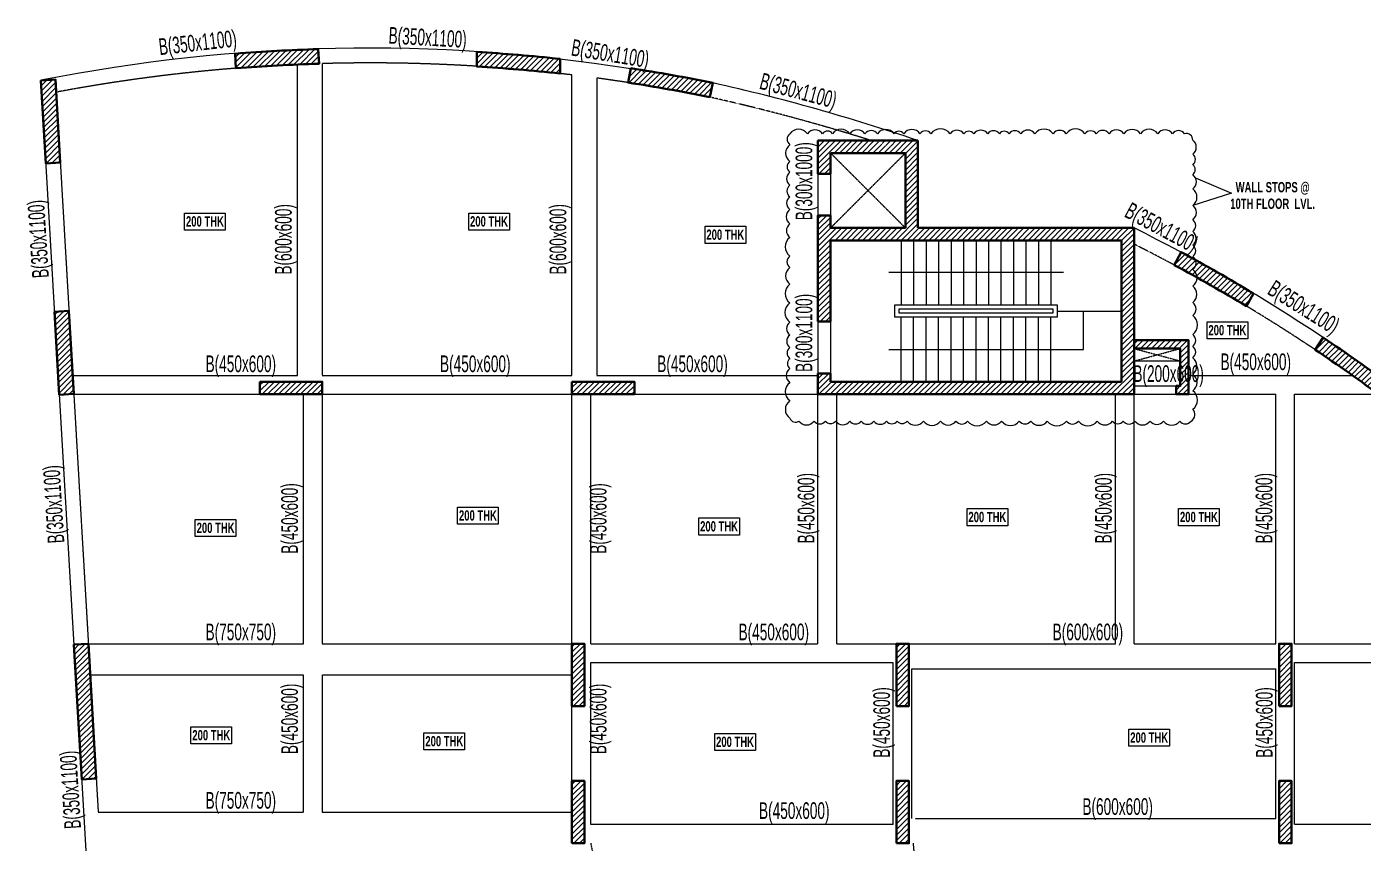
# Model space of a CAD drawing. Header units: millimetres. Extents: x 8 to 196387, y 9 to 58792.
# Drawn here: x 8 to 32142, y 39153 to 58792 of the extents above; entities that cross this region are included whole.
import ezdxf

# ---------------------------------------------------------------- set-up
doc = ezdxf.new("R2010")
doc.units = ezdxf.units.MM
doc.linetypes.add('HIDDEN', pattern=[0.375, 0.25, -0.125])
for name, color, linetype, lineweight in [('A-ANNO-DIMS', 8, 'Continuous', 15), ('A-DETL-MISC', 35, 'Continuous', 15), ('A-FLOR-IDEN', 11, 'Continuous', 9), ('A-HIDD-ABVE', 8, 'HIDDEN', 20), ('S-BEAM', 7, 'Continuous', 18), ('S-BEAM-IDEN', 2, 'Continuous', 9), ('S-COL HATCH', 9, 'Continuous', 0), ('S-COLS', 5, 'Continuous', 35)]:
    doc.layers.add(name, color=color, linetype=linetype, lineweight=lineweight)
doc.styles.add('Dim.s & Anno.(Misc.)', font='ARIALN.TTF')
doc.styles.add('Swis721 LtCn BT', font='swisscl.ttf', dxfattribs={"width": 0.9, "height": 233.355162})
doc.styles.add('Swis721 LtCn BT_B', font='', dxfattribs={"width": 0.9, "height": 246.918336})
doc.styles.get('Swis721 LtCn BT_B').set_extended_font_data('Swis721 LtCn BT', bold=True)
doc.dimstyles.new('A-GFC-100', dxfattribs={"dimscale": 100, "dimtxt": 1.75, "dimasz": 1.5, "dimexe": 1.5, "dimexo": 0, "dimgap": 1, "dimtad": 1, "dimdsep": 46, "dimtxsty": 'Dim.s & Anno.(Misc.)', "dimblk": 'ARCHTICK', "dimcen": 0, "dimdle": 1.5, "dimclrd": 256, "dimclre": 8, "dimclrt": 6, "dimazin": 2, "dimtfac": 1, "dimtix": 1, "dimtmove": 2, "dimatfit": 3, "dimfxl": 1, "dimtolj": 1, "dimlwd": -1, "dimlwe": 9, "dimarcsym": 0})
pattern_1 = [(45, (-31235527.81, 20855355.09), (-66.29126074, 66.29126074), [])]

# ---------------------------------------------------------------- blocks, each defined once
blk = doc.blocks.new('_ARCHTICK')
at = {"color": 0, "linetype": 'ByBlock', "const_width": 0.15}
blk.add_lwpolyline([(-0.5, -0.5), (0.5, 0.5)], dxfattribs=at)
blk = doc.blocks.new('A$Cd8a5d3b5')
at = {"layer": 'S-COL HATCH', "transparency": 33554687}
h = blk.add_hatch(dxfattribs=at)
h.set_pattern_fill('ANSI31', color=256, scale=750)
h.set_pattern_definition(pattern_1)
h.paths.add_polyline_path([(-9681, 41101), (-9700, 41450, 0.01185), (-11697, 41341), (-11678, 40991, -0.011949)])
h = blk.add_hatch(dxfattribs=at)
h.set_pattern_fill('ANSI31', color=256, scale=750)
h.set_pattern_definition(pattern_1)
h.paths.add_polyline_path([(-3886, 40864), (-3886, 41216, 0.011892), (-5886, 41384), (-5886, 41033, -0.011992)])
h = blk.add_hatch(dxfattribs=at)
h.set_pattern_fill('ANSI31', color=256, scale=750)
h.set_pattern_definition(pattern_1)
h.paths.add_polyline_path([(-282, 40295), (-212, 40638, 0.011811), (-2182, 40990), (-2251, 40647, -0.01191)])
h = blk.add_hatch(dxfattribs=at)
h.set_pattern_fill('ANSI31', color=256, scale=750)
h.set_pattern_definition(pattern_1)
h.paths.add_polyline_path([(-16019, 40721), (-16368, 40700), (-16252, 38704), (-15902, 38724)])
h = blk.add_hatch(dxfattribs=at)
h.set_pattern_fill('ANSI31', color=256, scale=750)
h.set_pattern_definition(pattern_1)
h.paths.add_polyline_path([(3425, 39251), (2315, 39251), (2315, 38451), (2615, 38451), (2615, 38951), (3425, 38951)], flags=17)
h.paths.add_polyline_path([(3725, 39251), (3425, 39251), (3425, 38951), (3725, 38951)], flags=17)
edge = h.paths.add_edge_path()
edge.add_line((3764, 39251), (4318, 39251))
edge.add_line((4318, 39251), (4189, 39115))
edge.add_line((4189, 39115), (4005, 39099))
edge.add_line((4005, 39099), (3725, 39251))
edge.add_line((3725, 39251), (3725, 38951))
edge.add_line((3725, 38951), (4415, 38951))
edge.add_line((4415, 38951), (4415, 37151))
edge.add_line((4415, 37151), (2615, 37151))
edge.add_line((2615, 37151), (2615, 37451))
edge.add_line((2615, 37451), (2315, 37451))
edge.add_line((2315, 37451), (2315, 34901))
edge.add_line((2315, 34901), (2615, 34901))
edge.add_line((2615, 34901), (2615, 36851))
edge.add_line((2615, 36851), (9456, 36851))
edge.add_line((9456, 36851), (9456, 37151))
edge.add_line((9456, 37151), (9141, 37151))
edge.add_line((9141, 37151), (9137, 37141))
edge.add_arc((-8919, -779), 42000, 64.5379, 64.5701)
edge.add_line((9116, 37151), (4715, 37151))
edge.add_line((4715, 37151), (4715, 39251))
edge.add_line((4715, 39251), (4610, 39251))
edge.add_line((4610, 39251), (4318, 39251))
edge.add_arc((4041, 39449), 340, 215.5482, 324.4518, ccw=False)
h.paths.add_polyline_path([(9915, 37151), (9456, 37151), (9456, 36851), (9615, 36851), (9615, 33451), (9456, 33451), (9456, 33151), (9915, 33151)])
h.paths.add_polyline_path([(9456, 33451), (2615, 33451), (2615, 33651), (2315, 33651), (2315, 33151), (9456, 33151)])
h = blk.add_hatch(dxfattribs=at)
h.set_pattern_fill('ANSI31', color=256, scale=750)
h.set_pattern_definition(pattern_1)
h.paths.add_polyline_path([(11046, 36567), (10880, 36258, -0.01191), (12618, 35269), (12784, 35577, 0.011811)])
h = blk.add_hatch(dxfattribs=at)
h.set_pattern_fill('ANSI31', color=256, scale=750)
h.set_pattern_definition(pattern_1)
h.paths.add_polyline_path([(-15694, 35157), (-16043, 35136), (-15927, 33140), (-15578, 33160)])
h = blk.add_hatch(dxfattribs=at)
h.set_pattern_fill('ANSI31', color=256, scale=750)
h.set_pattern_definition(pattern_1)
h.paths.add_polyline_path([(11225, 34450), (9915, 34450), (9915, 34250), (11025, 34250), (11025, 33350), (10925, 33350), (10925, 33151), (11225, 33150), (11225, 33350)])
h = blk.add_hatch(dxfattribs=at)
h.set_pattern_fill('ANSI31', color=256, scale=750)
h.set_pattern_definition(pattern_1)
h.paths.add_polyline_path([(14462, 34513), (14267, 34222, -0.01191), (15902, 33069), (16097, 33360, 0.011811)])
h = blk.add_hatch(dxfattribs=at)
h.set_pattern_fill('ANSI31', color=256, scale=750)
h.set_pattern_definition(pattern_1)
h.paths.add_polyline_path([(-11102, 33451), (-11102, 33151), (-9602, 33151), (-9602, 33451)])
h = blk.add_hatch(dxfattribs=at)
h.set_pattern_fill('ANSI31', color=256, scale=750)
h.set_pattern_definition(pattern_1)
h.paths.add_polyline_path([(-3600, 33451), (-3600, 33151), (-2100, 33151), (-2100, 33451)])
h = blk.add_hatch(dxfattribs=at)
h.set_pattern_fill('ANSI31', color=256, scale=750)
h.set_pattern_definition([(45, (-31363013.31, 20884024.09), (-66.29126074, 66.29126074), [])])
h.paths.add_polyline_path([(-15227, 27150), (-15577, 27130), (-15387, 23885), (-15038, 23905)])
h = blk.add_hatch(dxfattribs=at)
h.set_pattern_fill('ANSI31', color=256, scale=750)
h.set_pattern_definition(pattern_1)
h.paths.add_polyline_path([(-3600, 25651), (-3300, 25651), (-3300, 27151), (-3600, 27151)])
h = blk.add_hatch(dxfattribs=at)
h.set_pattern_fill('ANSI31', color=256, scale=750)
h.set_pattern_definition(pattern_1)
h.paths.add_polyline_path([(4200, 25651), (4500, 25651), (4500, 27151), (4200, 27151)])
h = blk.add_hatch(dxfattribs=at)
h.set_pattern_fill('ANSI31', color=256, scale=750)
h.set_pattern_definition(pattern_1)
h.paths.add_polyline_path([(13400, 25651), (13700, 25651), (13700, 27151), (13400, 27151)])
h = blk.add_hatch(dxfattribs=at)
h.set_pattern_fill('ANSI31', color=256, scale=750)
h.set_pattern_definition(pattern_1)
h.paths.add_polyline_path([(-3600, 22351), (-3300, 22351), (-3300, 23851), (-3600, 23851)])
h = blk.add_hatch(dxfattribs=at)
h.set_pattern_fill('ANSI31', color=256, scale=750)
h.set_pattern_definition(pattern_1)
h.paths.add_polyline_path([(4200, 22351), (4500, 22351), (4500, 23851), (4200, 23851)])
h = blk.add_hatch(dxfattribs=at)
h.set_pattern_fill('ANSI31', color=256, scale=750)
h.set_pattern_definition(pattern_1)
h.paths.add_polyline_path([(13400, 22351), (13700, 22351), (13700, 23851), (13400, 23851)])
at = {"layer": 'S-COLS'}
for p, q in [((4715, 39251, 0), (2315, 39251, 0)), ((4715, 37151, 0), (4715, 39251, 0)), ((4415, 38951, 0), (2615, 38951, 0)), ((4415, 37151, 0), (4415, 38951, 0)), ((4415, 37151, 0), (2615, 37151)), ((9915, 37151), (4715, 37151, 0)), ((9915, 33151), (9915, 37151)), ((2615, 36851), (9615, 36851)), ((2615, 34901), (2615, 36851)), ((9615, 36851), (9615, 33451)), ((2315, 34901), (2615, 34901)), ((2315, 33651), (2315, 33151)), ((2615, 33651), (2315, 33651)), ((2615, 33451), (2615, 33651)), ((9615, 33451), (2615, 33451)), ((2315, 33151), (9915, 33151))]:
    blk.add_line(p, q, dxfattribs=at)
at = {"layer": 'S-COLS', "elevation": 0}
for points in [[(-9700, 41450, 0.01185), (-11697, 41341), (-11678, 40991, -0.011949), (-9681, 41101), (-9700, 41450)], [(-5886, 41384, -0.011892), (-3886, 41216), (-3886, 40864, 0.011992), (-5886, 41033), (-5886, 41384)], [(-282, 40295), (-212, 40638, 0.011811), (-2182, 40990), (-2251, 40647, -0.01191), (-282, 40295)], [(12784, 35577, 0.011811), (11046, 36567), (10880, 36258, -0.01191), (12618, 35269), (12784, 35577)], [(14462, 34513), (14267, 34222, -0.01191), (15902, 33069), (16097, 33360, 0.011811), (14462, 34513)]]:
    blk.add_lwpolyline(points, format="xyb", dxfattribs=at)
for points in [[(-16368, 40700), (-16019, 40721), (-15902, 38724), (-16252, 38704)], [(-16043, 35136), (-15694, 35157), (-15578, 33160), (-15927, 33140)], [(-11102, 33451), (-11102, 33151), (-9602, 33151), (-9602, 33451)], [(-3600, 33451), (-3600, 33151), (-2100, 33151), (-2100, 33451)], [(-15577, 27130), (-15227, 27150), (-15038, 23905), (-15387, 23885)], [(-3600, 25651), (-3300, 25651), (-3300, 27151), (-3600, 27151)], [(-3600, 25651), (-3300, 25651), (-3300, 27151), (-3600, 27151)], [(4200, 25651), (4500, 25651), (4500, 27151), (4200, 27151)], [(4200, 25651), (4500, 25651), (4500, 27151), (4200, 27151)], [(13400, 25651), (13700, 25651), (13700, 27151), (13400, 27151)], [(13400, 25651), (13700, 25651), (13700, 27151), (13400, 27151)], [(-3600, 22351), (-3300, 22351), (-3300, 23851), (-3600, 23851)], [(-3600, 22351), (-3300, 22351), (-3300, 23851), (-3600, 23851)], [(4200, 22351), (4500, 22351), (4500, 23851), (4200, 23851)], [(4200, 22351), (4500, 22351), (4500, 23851), (4200, 23851)], [(13400, 22351), (13700, 22351), (13700, 23851), (13400, 23851)], [(13400, 22351), (13700, 22351), (13700, 23851), (13400, 23851)]]:
    blk.add_lwpolyline(points, close=True, dxfattribs=at)
for points in [[(2615, 38951), (2615, 38451), (2315, 38451), (2315, 39251)], [(2615, 37151), (2615, 37451), (2315, 37451), (2315, 34901)], [(9915, 34450), (11225, 34450), (11225, 33350), (11225, 33150), (10925, 33151), (10925, 33350), (11025, 33350), (11025, 34250), (9915, 34250), (9915, 34450)]]:
    blk.add_lwpolyline(points, dxfattribs=at)
blk = doc.blocks.new('A$C21ee9bdd')
at = {"layer": 'A-DETL-MISC'}
for p, q in [((-5300, 0), (-5300, -1550)), ((-5000, 0), (-5000, -1550)), ((-4700, 0), (-4700, -1550)), ((-4400, 0), (-4400, -1550)), ((-4100, 0), (-4100, -1550)), ((-3800, 0), (-3800, -1550)), ((-3500, 0), (-3500, -1550)), ((-3200, 0), (-3200, -1550)), ((-2900, 0), (-2900, -1550)), ((-2600, 0), (-2600, -1550)), ((-2300, 0), (-2300, -1550)), ((-2000, 0), (-2000, -1550)), ((-1700, 0), (-1700, -1550)), ((-5300, -3400), (-5300, -1850)), ((-5000, -3400), (-5000, -1850)), ((-4700, -3400), (-4700, -1850)), ((-4400, -3400), (-4400, -1850)), ((-4100, -3400), (-4100, -1850)), ((-3800, -3400), (-3800, -1850)), ((-3500, -3400), (-3500, -1850)), ((-3200, -3400), (-3200, -1850)), ((-2900, -3400), (-2900, -1850)), ((-2600, -3400), (-2600, -1850)), ((-2300, -3400), (-2300, -1850)), ((-2000, -3400), (-2000, -1850)), ((-1700, -3400), (-1700, -1850)), ((-1550, -1700), (0, -1700))]:
    blk.add_line(p, q, dxfattribs=at)
for points in [[(-1550, -1550), (-1550, -1850), (-5450, -1850), (-5450, -1550)], [(-1650, -1650), (-1650, -1750), (-5350, -1750), (-5350, -1650)]]:
    blk.add_lwpolyline(points, close=True, dxfattribs=at)
at = {"layer": 'A-ANNO-DIMS', "ltscale": 500}
for points in [[(-1400, -775), (-5600, -775)], [(-1700, -2625), (-912, -2625), (-912, -1700)], [(-5600, -2625), (-1700, -2625)]]:
    blk.add_leader(points, dimstyle='A-GFC-100', override={"dimasz": 0.002, "dimtad": 0, "dimfxl": 0.18, "dimarcsym": 1}, dxfattribs=at)

msp = doc.modelspace()

# ---------------------------------------------------------------- linework, layer by layer
at = {"layer": 'A-FLOR-IDEN', "color": 8, "flags": 128}
for points in [[(4781.5, 54311.6), (4781.5, 53899.8), (3804, 53899.8), (3804, 54311.6)], [(4781.5, 54311.6), (4781.5, 53899.8), (3804, 53899.8), (3804, 54311.6)], [(11611, 54311.6), (11611, 53899.8), (10633.5, 53899.8), (10633.5, 54311.6)], [(11611, 54311.6), (11611, 53899.8), (10633.5, 53899.8), (10633.5, 54311.6)], [(17293, 53992.1), (17293, 53580.3), (16315.5, 53580.3), (16315.5, 53992.1)], [(17293, 53992.1), (17293, 53580.3), (16315.5, 53580.3), (16315.5, 53992.1)], [(29363, 51696.1), (29363, 51284.3), (28385.5, 51284.3), (28385.5, 51696.1)], [(29363, 51696.1), (29363, 51284.3), (28385.5, 51284.3), (28385.5, 51696.1)], [(11345, 47239.1), (11345, 46827.3), (10367.5, 46827.3), (10367.5, 47239.1)], [(11345, 47239.1), (11345, 46827.3), (10367.5, 46827.3), (10367.5, 47239.1)], [(5037.5, 46942.1), (5037.5, 46530.3), (4060, 46530.3), (4060, 46942.1)], [(5037.5, 46942.1), (5037.5, 46530.3), (4060, 46530.3), (4060, 46942.1)], [(17142.5, 46977.1), (17142.5, 46565.3), (16165, 46565.3), (16165, 46977.1)], [(17142.5, 46977.1), (17142.5, 46565.3), (16165, 46565.3), (16165, 46977.1)], [(23593, 47201.8), (23593, 46789.9), (22615.5, 46789.9), (22615.5, 47201.8)], [(23593, 47201.8), (23593, 46789.9), (22615.5, 46789.9), (22615.5, 47201.8)], [(28679, 47201.8), (28679, 46789.9), (27701.5, 46789.9), (27701.5, 47201.8)], [(28679, 47201.8), (28679, 46789.9), (27701.5, 46789.9), (27701.5, 47201.8)], [(10536.5, 41809.6), (10536.5, 41397.8), (9559, 41397.8), (9559, 41809.6)], [(10536.5, 41809.6), (10536.5, 41397.8), (9559, 41397.8), (9559, 41809.6)], [(17526, 41794.6), (17526, 41382.8), (16548.5, 41382.8), (16548.5, 41794.6)], [(17526, 41794.6), (17526, 41382.8), (16548.5, 41382.8), (16548.5, 41794.6)], [(27483.5, 41897.1), (27483.5, 41485.3), (26506, 41485.3), (26506, 41897.1)], [(27483.5, 41897.1), (27483.5, 41485.3), (26506, 41485.3), (26506, 41897.1)]]:
    msp.add_lwpolyline(points, close=True, dxfattribs=at)
at = {"layer": 'A-FLOR-IDEN', "color": 8, "elevation": 0, "flags": 128}
msp.add_lwpolyline([(4934.2, 41954.8), (4934.2, 41542.9), (3956.7, 41542.9), (3956.7, 41954.8)], close=True, dxfattribs=at)
msp.add_lwpolyline([(4934.2, 41954.8), (4934.2, 41542.9), (3956.7, 41542.9), (3956.7, 41954.8)], close=True, dxfattribs=at)
at = {"layer": 'A-HIDD-ABVE', "linetype": 'HIDDEN'}
for p, q in [((19331.2, 55753.5, 0), (21131.2, 53953.5, 0)), ((19331.2, 53953.5, 0), (21131.2, 55753.5, 0)), ((26631.2, 51052.3, 0), (27741.2, 50752.3, 0)), ((26631.2, 50752.3, 0), (27741.2, 51052.3, 0))]:
    msp.add_line(p, q, dxfattribs=at)
at = {"layer": 'S-BEAM', "linetype": 'HIDDEN'}
for p, q in [((13116.9, 50402.3, 0), (13116.9, 57632.7, 0)), ((19031.2, 55252.3, 0), (19031.2, 54252.3, 0)), ((19031.2, 51702.3, 0), (19031.2, 50452.3, 0)), ((1113.1, 50402.3), (6514.5, 50402.3)), ((7114.5, 50402.3), (13116.9, 50402.3)), ((13716.9, 50402.3), (19031.2, 50402.3)), ((26631.2, 50152.3, 0), (27641.4, 50152.3, 0)), ((27941.3, 50402.3, 0), (31886.7, 50402.3, 0)), ((1139.3, 49952.3), (14083.7, 49952.3)), ((6664.9, 43952.3, 0), (6664.9, 49953.5, 0)), ((7114.9, 43953.5, 0), (7114.9, 49953.5, 0)), ((13116.9, 43952.3, 0), (13116.9, 49952.3, 0)), ((13566.9, 43952.3, 0), (13566.9, 49952.3, 0)), ((13566.9, 49952.3), (19031.2, 49952.3, 0)), ((19031.2, 43952.3, 0), (19031.2, 49952.3, 0)), ((19481.2, 43952.3, 0), (19481.2, 49952.3, 0)), ((26181.2, 43952.3, 0), (26181.2, 49952.3, 0)), ((26631.2, 49952.3, 0), (30041.9, 49952.3)), ((26631.2, 43952.3, 0), (26631.2, 49952.3, 0)), ((30041.9, 43952.3, 0), (30041.9, 49953.5, 0)), ((30491.9, 49952.3), (32509.3, 49952.3)), ((30491.9, 43952.3, 0), (30491.9, 49952.3, 0)), ((1489.8, 43952.3), (6664.9, 43952.3)), ((7114.5, 43952.3), (13416.9, 43952.3)), ((13566.9, 43952.3), (19031.2, 43952.3)), ((19481.2, 43952.3), (26181.2, 43952.3)), ((26631.2, 43952.3), (30041.9, 43952.3)), ((30491.9, 43952.3), (37841.9, 43952.3)), ((13566.9, 39602.3, 0), (13566.9, 43502.3, 0)), ((13566.9, 43502.3), (20841.9, 43502.3)), ((20841.9, 39602.3, 0), (20841.9, 43502.3, 0)), ((30491.9, 43502.3), (37841.9, 43502.3)), ((30491.9, 39602.3, 0), (30491.9, 43502.3, 0)), ((1533.6, 43202.3), (6664.9, 43202.3)), ((6664.9, 39902.3, 0), (6664.9, 43203.5, 0)), ((7114.9, 39903.5, 0), (7114.9, 43203.5, 0)), ((7114.9, 43202.3), (13116.9, 43202.3)), ((13116.9, 39902.3, 0), (13116.9, 43202.3, 0)), ((21291.9, 39752.3, 0), (21291.9, 43352.3, 0)), ((21291.9, 43352.3), (30041.9, 43352.3)), ((30041.9, 39752.3, 0), (30041.9, 43352.3, 0)), ((1725.7, 39902.3), (6664.9, 39902.3)), ((7114.5, 39902.3), (13116.9, 39902.3)), ((20841.9, 39602.3), (13566.9, 39602.3)), ((21366.9, 39752.3), (30041.9, 39752.3)), ((37841.9, 39602.3), (30491.9, 39602.3)), ((14762.7, 33088.8), (13575.2, 39153.5, 0)), ((21317.9, 39153.5, 0), (21870, 33024.7, 0))]:
    msp.add_line(p, q, dxfattribs=at)
at = {"layer": 'S-BEAM'}
for p, q in [((19331.2, 55252.3, 0), (19331.2, 54252.3, 0)), ((19331.2, 51702.3, 0), (19331.2, 50452.3, 0)), ((26631.2, 50752.3, 0), (27741.2, 50752.3, 0))]:
    msp.add_line(p, q, dxfattribs=at)
at = {"layer": 'S-BEAM', "ltscale": 250000, "elevation": 0}
for points in [[(14532.5, 57779.9, 0.0885223), (348.2, 57502.7), (3543.9, 2728.3)], [(21431.2, 56053.5, 0.0273376), (16504.4, 57440.1, 0.0317099)], [(66871.5, 35165.7, -0.1044195), (34754.4, 48630.7, 0.059137), (26631.2, 53953.5, 0.059137)]]:
    msp.add_lwpolyline(points, format="xyb", dxfattribs=at)
at = {"layer": 'S-BEAM', "linetype": 'HIDDEN', "elevation": 0}
for points in [[(6514.5, 50402.3), (6514.5, 57883.6, 0.0357696), (715.5, 57216.8), (1113.1, 50402.3)], [(13116.9, 57632.7, 0.0368052), (7114.5, 57905.2), (7114.5, 50402.3)], [(16435.7, 57096.8, 0.0168801), (13716.9, 57556.5), (13716.9, 50402.3)], [(20310.6, 56053.5, 0.0216306), (16428.1, 57098.5)], [(30041.9, 51635.6, 0.0239865), (26631.2, 53562.1, 0.0239865)], [(31886.7, 50402.3, 0.0135836), (30041.9, 51635.6, 0.0103147)]]:
    msp.add_lwpolyline(points, format="xyb", dxfattribs=at)
msp.add_lwpolyline([(1139.3, 49952.3), (1725.7, 39902.3)], dxfattribs=at)
at = {"layer": 'S-BEAM-IDEN'}
msp.add_lwpolyline([(18357.3, 56217.7, 0.5205671), (18357.3, 55954.8, 0.5205671), (18357.3, 55552.6, 0.5205671), (18357.3, 55293.5, 0.5205671), (18357.3, 54980.5, 0.5205671), (18357.3, 54700.6, 0.5205671), (18357.3, 54397.2, 0.5205671), (18357.3, 54049.5, 0.5205671), (18357.3, 53724.2, 0.5205671), (18357.3, 53277.6, 0.5205671), (18357.3, 52998.5, 0.5205671), (18357.3, 52598.9, 0.5205671), (18357.3, 52151, 0.5205671), (18357.3, 51687, 0.5205671), (18357.3, 51375.9, 0.5205671), (18357.3, 51079.2, 0.5205671), (18357.3, 50808.2, 0.5205671), (18357.3, 50570.9, 0.5205671), (18357.3, 50230.3, 0.5205671), (18357.3, 49799.8, 0.5205671), (18357.3, 49375.3, 0.5205671), (18571.3, 49309.2, 0.5205671), (18937.1, 49309.2, 0.5205671), (19209.6, 49309.2, 0.5205671), (19455.3, 49309.2, 0.5205671), (19796.3, 49309.2, 0.5205671), (20071.4, 49309.2, 0.5205671), (20374.7, 49309.2, 0.5205671), (20680.1, 49309.2, 0.5205671), (20934.9, 49309.2, 0.5205671), (21175.8, 49309.2, 0.5205671), (21569.8, 49309.2, 0.5205671), (21978, 49309.2, 0.5205671), (22347.9, 49309.2, 0.5205671), (22628.4, 49309.2, 0.5205671), (23081.4, 49309.2, 0.5205671), (23447.1, 49309.2, 0.5205671), (23872.1, 49309.2, 0.5205671), (24147, 49309.2, 0.5205671), (24544.9, 49309.2, 0.5205671), (25003.7, 49309.2, 0.5205671), (25294.6, 49309.2, 0.5205671), (25747.7, 49309.2, 0.5205671), (26113.7, 49309.2, 0.5205671), (26367.9, 49309.2, 0.5205671), (26652.3, 49309.2, 0.5205671), (27017.8, 49309.2, 0.5205671), (27339.8, 49309.2, 0.5205671), (27730.8, 49309.2, 0.5205671), (28001, 49309.2, 0.5205671), (28040.5, 49590.9, 0.5205671), (28040.5, 50035.4, 0.5205671), (28040.5, 50437.8, 0.5205671), (28040.5, 50829.6, 0.5205671), (28040.5, 51106.9, 0.5205671), (28040.5, 51390.1, 0.5205671), (28040.5, 51846.3, 0.5205671), (28040.5, 52158.9, 0.5205671), (28040.5, 52551.1, 0.5205671), (28040.5, 52950.6, 0.5205671), (28040.5, 53261.9, 0.5205671), (28040.5, 53537.8, 0.5205671), (28040.5, 53865.3, 0.5205671), (28040.5, 54151, 0.5205671), (28040.5, 54491.6, 0.5205671), (28040.5, 54889.5, 0.5205671), (28040.5, 55234.7, 0.5205671), (28040.5, 55474.2, 0.5205671), (28040.5, 55725.9, 0.5205671), (28040.5, 56061.6, 0.5205671), (27844.6, 56217.7, 0.5205671), (27554.1, 56217.7, 0.5205671), (27199.2, 56217.7, 0.5205671), (26787.1, 56217.7, 0.5205671), (26384.5, 56217.7, 0.5205671), (26029.4, 56217.7, 0.5205671), (25719.4, 56217.7, 0.5205671), (25449.4, 56217.7, 0.5205671), (24999.8, 56217.7, 0.5205671), (24684.3, 56217.7, 0.5205671), (24248.7, 56217.7, 0.5205671), (23907, 56217.7, 0.5205671), (23625.7, 56217.7, 0.5205671), (23391.9, 56217.7, 0.5205671), (23113.1, 56217.7, 0.5205671), (22777.1, 56217.7, 0.5205671), (22537.5, 56217.7, 0.5205671), (22207.5, 56217.7, 0.5205671), (21747.1, 56217.7, 0.5205671), (21483.4, 56217.7, 0.5205671), (21094.4, 56217.7, 0.5205671), (20859.2, 56217.7, 0.5205671), (20463.4, 56217.7, 0.5205671), (20159.4, 56217.7, 0.5205671), (19795.1, 56217.7, 0.5205671), (19382, 56217.7, 0.5205671), (19141.3, 56217.7, 0.5205671), (18776.3, 56217.7, 0.5205671)], format="xyb", close=True, dxfattribs=at)
msp.add_lwpolyline([(28106.1, 55160.2), (28969.9, 54790.4), (28040.5, 54491.6)], dxfattribs=at)

# ---------------------------------------------------------------- block references
msp.add_blockref('A$C21ee9bdd', (26331.2, 53653.5, 0), dxfattribs=at)
at = {"layer": 'S-COL HATCH'}
msp.add_blockref('A$Cd8a5d3b5', (16716.7, 16802.3), dxfattribs=at)

# ---------------------------------------------------------------- texts
at = {"layer": 'A-FLOR-IDEN', "color": 1, "attachment_point": 2, "line_spacing_factor": 0.964267, "style": 'Swis721 LtCn BT_B'}
for s, insert, char_height, width in [('WALL STOPS @ \\P10TH FLOOR  LVL.', (29962.7, 55055.6), 246.918, 3733.482), ('200 THK', (4292.7, 54233.6), 246.92, 1155), ('200 THK', (4292.7, 54233.6), 246.92, 1155), ('200 THK', (11122.2, 54233.6), 246.92, 1155), ('200 THK', (11122.2, 54233.6), 246.92, 1155), ('200 THK', (16804.2, 53914.1), 246.92, 1155), ('200 THK', (16804.2, 53914.1), 246.92, 1155), ('200 THK', (28874.2, 51618.1), 246.92, 1155), ('200 THK', (28874.2, 51618.1), 246.92, 1155), ('200 THK', (10856.2, 47161.1), 246.92, 1155), ('200 THK', (10856.2, 47161.1), 246.92, 1155), ('200 THK', (23104.2, 47123.7), 246.92, 1155), ('200 THK', (23104.2, 47123.7), 246.92, 1155), ('200 THK', (28190.2, 47123.7), 246.92, 1155), ('200 THK', (28190.2, 47123.7), 246.92, 1155), ('200 THK', (4548.7, 46864.1), 246.92, 1155), ('200 THK', (4548.7, 46864.1), 246.92, 1155), ('200 THK', (16653.7, 46899.1), 246.92, 1155), ('200 THK', (16653.7, 46899.1), 246.92, 1155), ('200 THK', (4445.5, 41876.7), 246.92, 1155), ('200 THK', (4445.5, 41876.7), 246.92, 1155), ('200 THK', (26994.7, 41819.1), 246.92, 1155), ('200 THK', (26994.7, 41819.1), 246.92, 1155), ('200 THK', (10047.7, 41731.6), 246.92, 1155), ('200 THK', (10047.7, 41731.6), 246.92, 1155), ('200 THK', (17037.2, 41716.6), 246.92, 1155), ('200 THK', (17037.2, 41716.6), 246.92, 1155)]:
    msp.add_mtext(s, dxfattribs=dict(at, insert=insert, char_height=char_height, width=width))
at = {"layer": 'S-BEAM-IDEN', "style": 'Swis721 LtCn BT', "width": 0.8}
for s, rotation, p in [('B(350x1100)', 6.47905, (3206.4, 58107.5)), ('B(350x1100)', 356.84056, (8699.1, 58387.9)), ('B(350x1100)', 350.68539, (13078.9, 58102.7)), ('B(350x1100)', 345.05471, (17601.9, 57304.9)), ('B(300x1000)', 90, (18894.1, 54136.8, 0)), ('B(350x1100)', 93.60442, (541.2, 52760.4, 0)), ('B(600x600)', 90, (6377.4, 52830.5)), ('B(600x600)', 90, (12979.8, 52830.5, 0)), ('B(350x1100)', 331.79745, (26374.2, 54233.2)), ('B(350x1100)', 327.98337, (29810.5, 52378.1)), ('B(300x1100)', 90, (18894.1, 50489, 0)), ('B(450x600)', 360, (4306.7, 50485.6)), ('B(450x600)', 360, (9944.4, 50485.6)), ('B(450x600)', 360, (15166.8, 50485.6)), ('B(450x600)', 360, (28708.9, 50533.8, 0)), ('B(200x600)', 360, (26613.9, 50248.4, 0)), ('B(350x1100)', 93.60442, (913.4, 46380.7, 0)), ('B(450x600)', 90, (18944.4, 46363, 0)), ('B(450x600)', 90, (26094.4, 46363, 0)), ('B(450x600)', 90, (29955.1, 46363, 0)), ('B(450x600)', 90, (6527.8, 46117.1, 0)), ('B(450x600)', 90, (13946.5, 46115.9)), ('B(750x750)', 360, (4306.7, 44035.6)), ('B(450x600)', 360, (17121.1, 44035.6)), ('B(600x600)', 360, (24672.8, 44035.6)), ('B(450x600)', 90, (6527.8, 41296.3, 0)), ('B(450x600)', 90, (13946.5, 41295.1)), ('B(450x600)', 90, (20762.1, 41210.1, 0)), ('B(450x600)', 90, (29962.1, 41210.1, 0)), ('B(350x1100)', 93.60442, (1314.1, 39513.1, 0)), ('B(750x750)', 360, (4306.7, 39985.6)), ('B(600x600)', 360, (25388.6, 39835.6)), ('B(450x600)', 360, (17613.6, 39738.3))]:
    msp.add_text(s, height=400, rotation=rotation, dxfattribs=at).set_placement(p)

doc.saveas('drawing.dxf')
